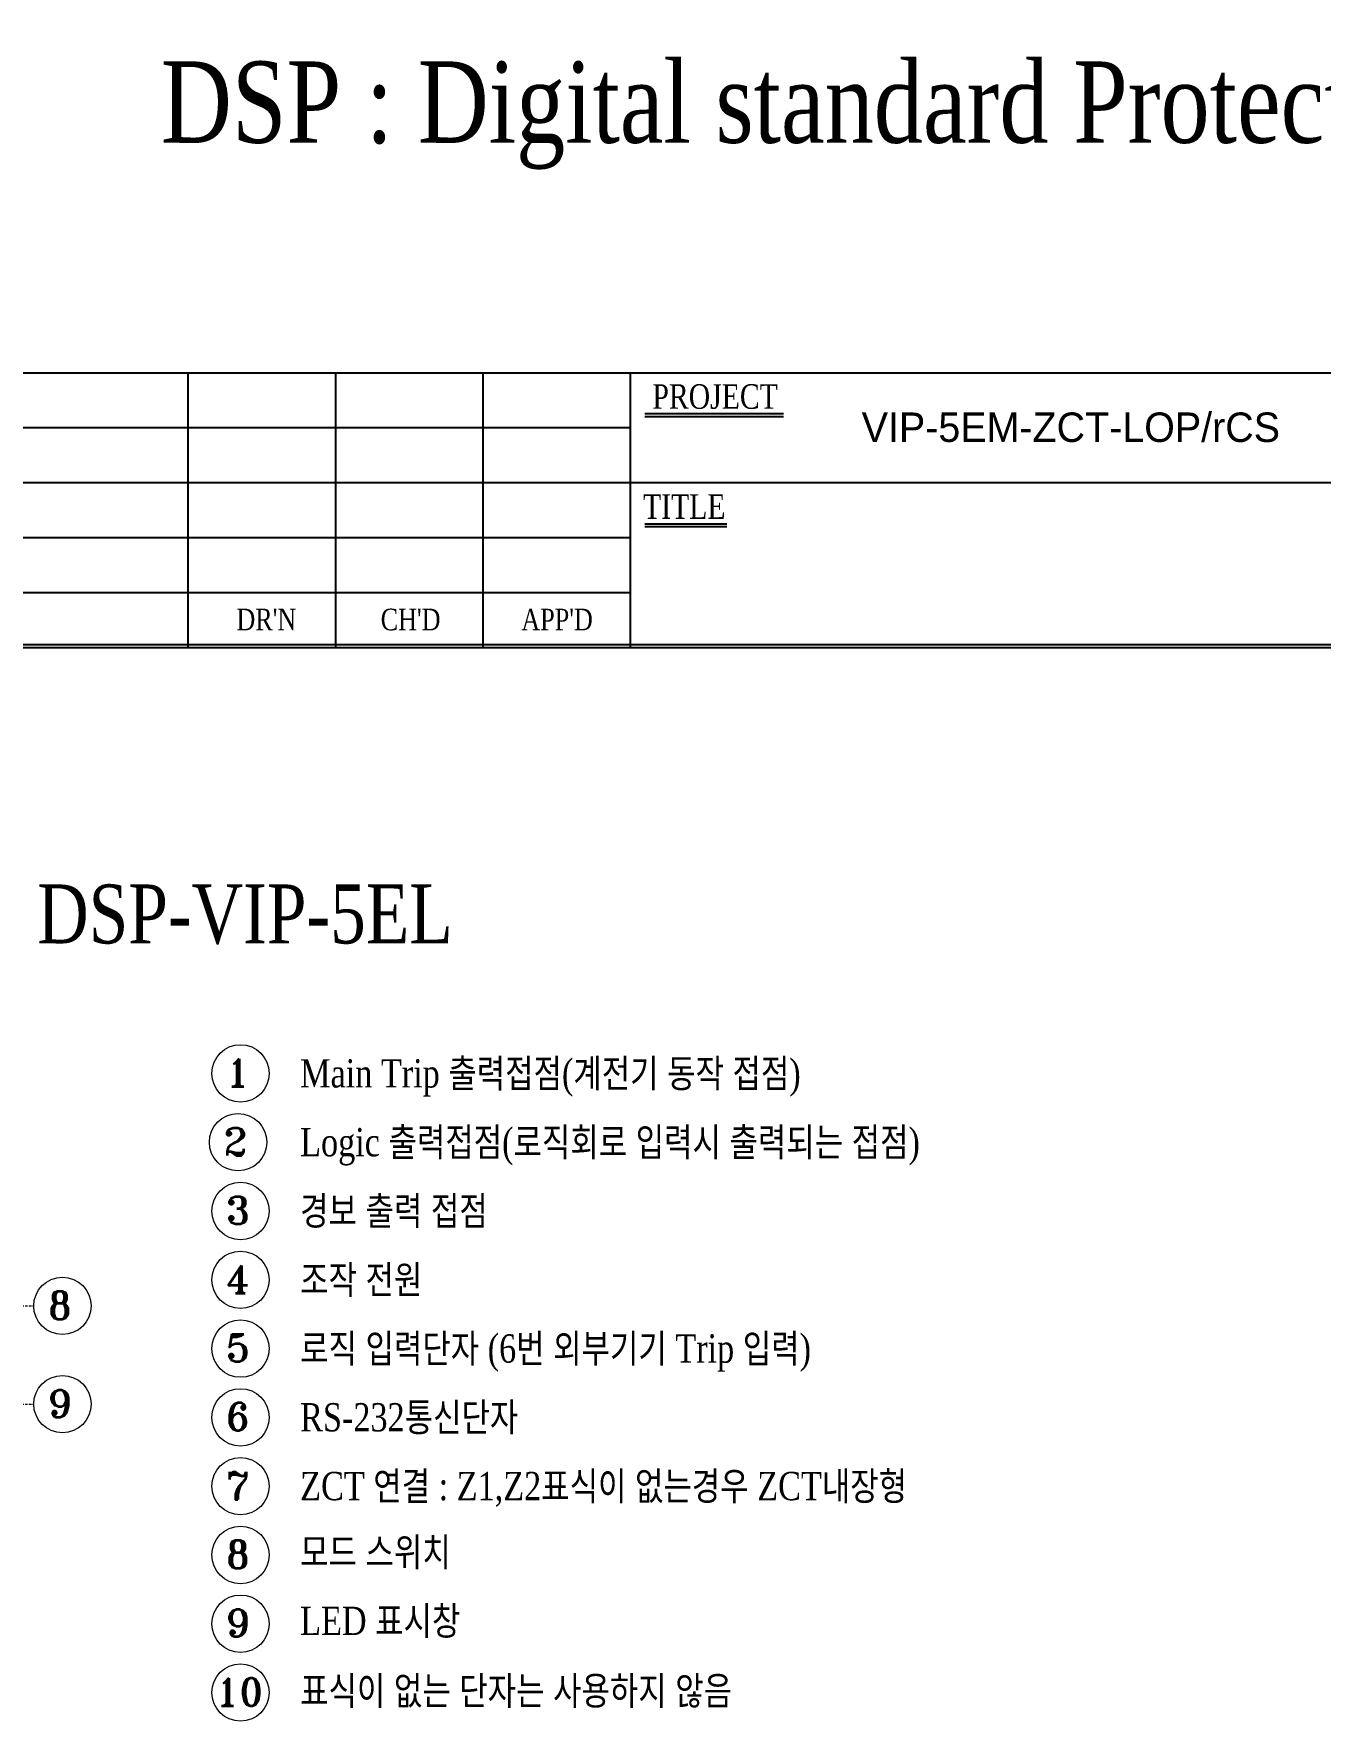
# Model space of a CAD drawing. Header units: millimetres. Extents: x 25 to 865, y 44 to 1047.
# Drawn here: x 125.9 to 256.8, y 555.2 to 726.9 of the extents above; entities that cross this region are included whole.
import ezdxf
from ezdxf.enums import TextEntityAlignment as Align

# ---------------------------------------------------------------- set-up
doc = ezdxf.new("R2010")
doc.units = ezdxf.units.MM
doc.linetypes.add('DASHED2', pattern=[0.375, 0.25, -0.125])
for name, color, linetype in [('10', 1, 'Continuous'), ('40', 4, 'Continuous'), ('70', 7, 'Continuous'), ('ASHADE', 7, 'Continuous')]:
    doc.layers.add(name, color=color, linetype=linetype)
doc.styles.add('ghs', font='NGULIM.TTF')
doc.styles.add('SS', font='batang.ttc', dxfattribs={"width": 0.8})
doc.styles.add('STYLE2', font='romant.shx')

msp = doc.modelspace()

# ---------------------------------------------------------------- linework, layer by layer
at = {"color": 1, "linetype": 'DASHED2', "lineweight": 5}
for p, q in [((120.529, 597.435), (125.899, 597.435)), ((120.529, 587.435), (125.899, 587.435))]:
    msp.add_line(p, q, dxfattribs=at)
at = {"color": 0, "linetype": 'ByBlock', "lineweight": 18}
for centre in [(146.94, 621.087), (146.69, 614.09), (146.94, 607.087), (146.94, 600.087), (128.821, 597.435), (146.94, 593.087), (128.821, 587.435), (146.94, 586.087), (146.94, 579.087), (146.94, 572.087), (146.94, 565.087), (146.94, 558.087)]:
    msp.add_circle(centre, 2.922, dxfattribs=at)
at = {"layer": '10', "color": 7}
for p, q in [((188.091, 687.93), (202.2, 687.93)), ((188.091, 676.73), (196.427, 676.73))]:
    msp.add_line(p, q, dxfattribs=at)
at = {"layer": '40', "color": 7}
for p, q in [((141.592, 692.398), (141.592, 664.398)), ((156.592, 692.398), (156.592, 664.398)), ((171.592, 692.398), (171.592, 664.398)), ((186.592, 692.398), (186.592, 664.398)), ((186.592, 686.798), (46.592, 686.798)), ((186.592, 681.198), (46.592, 681.198)), ((276.592, 681.198), (186.592, 681.198)), ((186.592, 675.598), (46.592, 675.598)), ((186.592, 669.998), (46.592, 669.998))]:
    msp.add_line(p, q, dxfattribs=at)
at = {"layer": '70', "color": 7}
for p, q in [((46.592, 692.398), (426.592, 692.398)), ((188.091, 688.23), (202.2, 688.23)), ((188.091, 677.03), (196.427, 677.03))]:
    msp.add_line(p, q, dxfattribs=at)
for points in [[(426.592, 664.398), (46.592, 664.398), (46.592, 934.398), (426.592, 934.398)], [(426.292, 664.698), (46.892, 664.698), (46.892, 934.098), (426.292, 934.098)]]:
    msp.add_lwpolyline(points, close=True, dxfattribs=at)

# ---------------------------------------------------------------- texts
at = {"color": 7, "linetype": 'ByBlock', "lineweight": 0, "style": 'SS', "width": 0.8}
msp.add_text('DSP : Digital standard Protection 계전기', height=8.28113, dxfattribs=at).set_placement((138.837, 715.797))
at = {"color": 0, "style": 'SS', "width": 0.8}
msp.add_text('DSP-VIP-5EL', height=6, dxfattribs=at).set_placement((126.254, 634.322))
at = {"color": 0, "style": 'STYLE2'}
for s, height, p in [('1', 2.815, (145.468, 619.742)), ('2', 2.815, (145.218, 612.745)), ('3', 2.815, (145.468, 605.742)), ('4', 2.815, (145.468, 598.742)), ('8', 2.815, (127.349, 596.09)), ('5', 2.815, (145.468, 591.742)), ('9', 2.815, (127.349, 586.09)), ('6', 2.815, (145.468, 584.742)), ('7', 2.815, (145.468, 577.742)), ('8', 2.815, (145.468, 570.742)), ('9', 2.815, (145.468, 563.742)), ('10', 2.8149, (144.415, 556.742))]:
    msp.add_text(s, height=height, dxfattribs=at).set_placement(p)
at = {"lineweight": 18, "char_height": 2.88, "attachment_point": 1, "style": 'SS'}
for s, insert, width in [('Main Trip 출력접점(계전기 동작 접점)', (153.011, 622.539), 70.03242), ('Logic 출력접점(로직회로 입력시 출력되는 접점)', (153.011, 615.539), 76.31718), ('경보 출력 접점', (153.011, 608.539), 30.37582), ('조작 전원 ', (153.011, 601.539), 42.02572), ('로직 입력단자 (6번 외부기기 Trip 입력)', (153.011, 594.539), 70.59432), ('RS-232통신단자', (153.011, 587.539), 70.59432), ('ZCT 연결 : Z1,Z2표식이 없는경우 ZCT내장형', (153.011, 580.539), 69.37651), ('모드 스위치', (153.011, 573.82), 36.90446), ('LED 표시창', (153.011, 566.82), 44.79841), ('표식이 없는 단자는 사용하지 않음', (153.011, 559.714), 49.13237)]:
    msp.add_mtext(s, dxfattribs=dict(at, insert=insert, width=width))
at = {"layer": '40', "color": 7, "style": 'SS', "width": 0.8}
for s, p in [("DR'N", (149.571, 666.183)), ("CH'D", (164.25, 666.183)), ("APP'D", (179.158, 666.183))]:
    msp.add_text(s, height=2.2, dxfattribs=at).set_placement(p, align=Align.CENTER)
at = {"layer": '70', "color": 7, "style": 'SS', "width": 0.8}
for s, p in [('PROJECT', (195.239, 688.726)), ('TITLE', (192.104, 677.526))]:
    msp.add_text(s, height=2.5, dxfattribs=at).set_placement(p, align=Align.CENTER)
at = {"layer": 'ASHADE', "ltscale": 2, "style": 'ghs'}
msp.add_text('VIP-5EM-ZCT-LOP/rCS ', height=3, dxfattribs=at).set_placement((210.156, 685.348))

doc.saveas('drawing.dxf')
